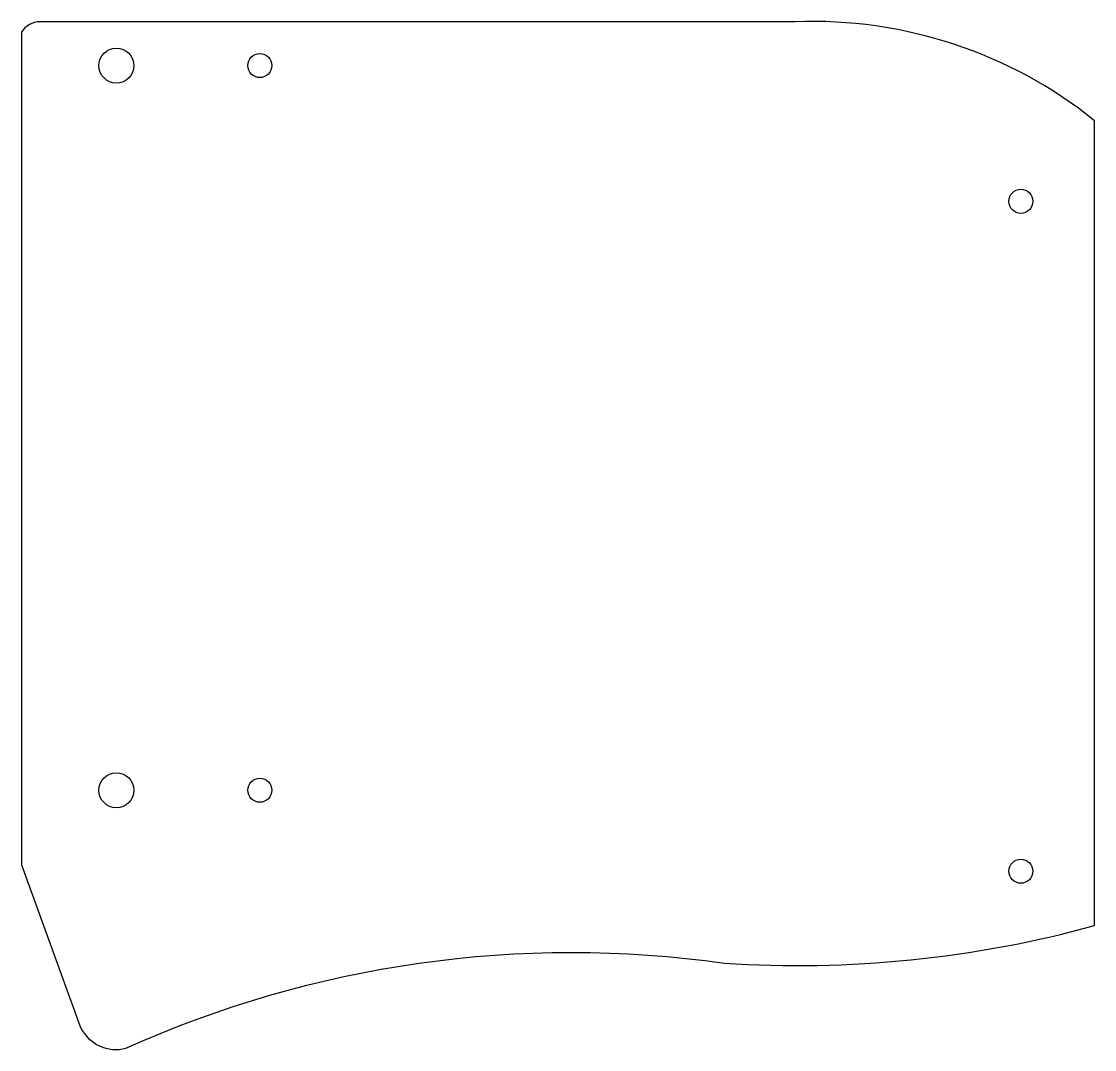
# Model space of a CAD drawing. Header units: millimetres. Extents: x 75.8 to 173.8, y -126.9 to -33.
import ezdxf

# ---------------------------------------------------------------- set-up
doc = ezdxf.new("R2010")
doc.units = ezdxf.units.MM
doc.layers.get('0').update_dxf_attribs({"linetype": 'CONTINUOUS'})

msp = doc.modelspace()

# ---------------------------------------------------------------- linework, layer by layer
msp.add_lwpolyline([(173.83, -42.034, 0.180632), (146.5, -33), (77.533, -33, 0.259901), (75.83, -33.95), (75.83, -110.026), (81.229, -124.862, 0.359146), (85.373, -126.772, -0.142142), (140, -119, 0.083552), (173.83, -115.569)], format="xyb", close=True)
for centre, radius in [((84.5, -37), 1.6), ((97.6, -37), 1.1), ((167.1, -49.4), 1.1), ((84.5, -103.2), 1.6), ((97.6, -103.2), 1.1), ((167.1, -110.6), 1.1)]:
    msp.add_circle(centre, radius)

doc.saveas('drawing.dxf')
